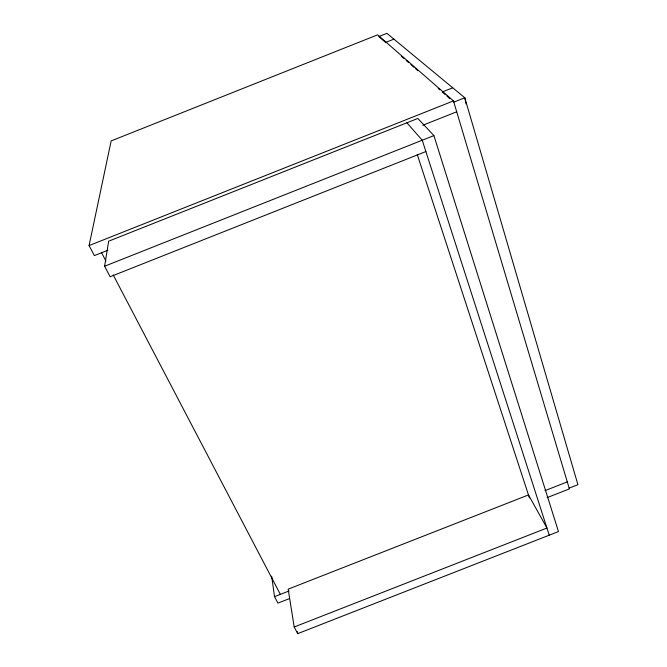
<?xml version="1.0" encoding="UTF-8"?>
<svg xmlns="http://www.w3.org/2000/svg" width="667" height="667" viewBox="0 0 667 667"><rect width="100%" height="100%" fill="white"/><g stroke="black" fill="none" stroke-linecap="round" stroke-linejoin="round"><path stroke-width="1" d="M425.88 151.551L110.13 276.755L104.602 266.233L108.671 241.179L417.842 118.443L433.9 135.601L558.471 531.566L297.69 633.65L294.197 626.997L288.177 589.144L528.472 494.939L546.948 528.031L294.197 626.997M107.896 250.225L94.372 255.594L89.078 245.573L111.147 140.92L377.614 34.826L453.46 100.909L569.368 488.903L547.098 497.632M385.593 42.455L393.905 39.145M452.726 87.794L442.213 91.971L445.306 94.681M89.078 245.573L453.46 100.909M453.818 102.126L464.791 97.766L577.922 484.692L569.143 488.136M422.845 125.229L456.712 111.789M104.602 266.233L433.9 135.601M289.545 598.574L277.931 603.126L274.521 596.673L289.078 590.962M544.981 490.645L567.284 481.907M385.092 42.021L378.839 36.56L386.893 33.35L464.791 97.766L466.025 103.902M401.492 56.361L403.835 58.413M406.178 60.464L408.521 62.515M410.864 64.557L413.99 67.292M415.549 68.659L417.892 70.71M438.202 88.469L439.761 89.828M446.857 96.031L449.917 98.708M406.895 122.786L422.236 140.228L549.241 535.176M101.584 252.726L105.936 261.039M113.182 274.887L280.357 594.389M417.242 154.461L529.448 497.924M297.365 631.599L297.69 633.65M271.661 576.138L274.521 596.673"/></g></svg>
